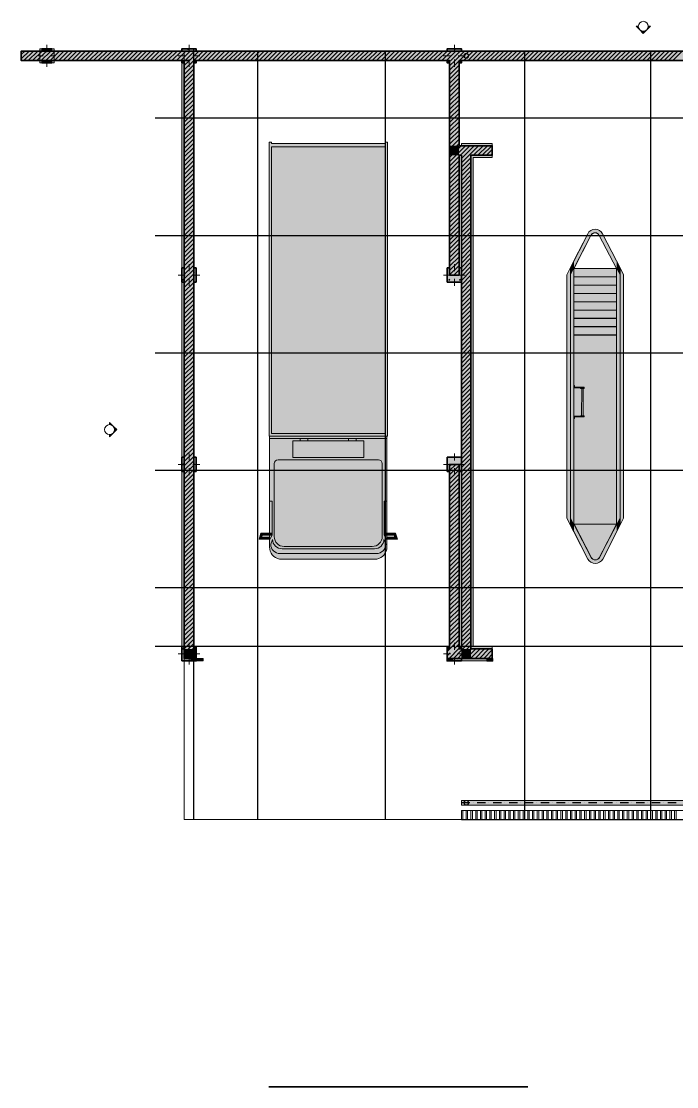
# Model space of a CAD drawing. Header units: inches. Extents: x 7565 to 90684, y 8795 to 31303.
# Drawn here: x 63150 to 76982, y 8795 to 31303 of the extents above; entities that cross this region are included whole.
import ezdxf

# ---------------------------------------------------------------- set-up
doc = ezdxf.new("R2010")
doc.units = ezdxf.units.IN
doc.header["$MEASUREMENT"] = 0
doc.layers.add('A-PlaceMent', color=50, linetype='Continuous')
doc.layers.add('PDF_Marker - Elevation', color=7, linetype='Continuous')
doc.layers.add('PDF_Interior$-$Furniture$', color=7, linetype='Continuous', true_color=0xaaaaaa)
doc.layers.add('PDF_Structural - Bearing', color=7, linetype='Continuous', true_color=0xfe847a)

msp = doc.modelspace()

# ---------------------------------------------------------------- hatches: boundary and pattern name
at = {"layer": 'PDF_Interior$-$Furniture$', "true_color": 0xffffff, "transparency": 33554559}
for points in [[(69628, 28718), (70828, 28718), (70828, 28748), (70878, 28748), (70878, 22538), (68378, 22538), (68378, 28748), (68428, 28748), (68428, 28718)], [(74815, 23558), (75031, 23558), (75031, 23571), (74828, 23571), (74828, 23609), (74815, 23609)], [(74814, 22908), (74826, 22908), (74826, 22946), (75030, 22945), (75030, 22958), (74814, 22958)], [(69628, 22538), (70868, 22538), (70868, 20198), (70864, 20153), (70852, 20109), (70833, 20068), (70807, 20031), (70775, 19999), (70738, 19973), (70697, 19954), (70653, 19942), (70608, 19938), (68648, 19938), (68602, 19942), (68559, 19954), (68518, 19973), (68480, 19999), (68448, 20031), (68422, 20068), (68403, 20109), (68392, 20153), (68388, 20198), (68388, 22538)], [(68448, 20488), (68448, 20448), (68237, 20448), (68223, 20403), (68388, 20403), (68388, 20363), (68168, 20363), (68208, 20488)], [(70808, 20488), (70808, 20448), (71019, 20448), (71033, 20403), (70868, 20403), (70868, 20363), (71088, 20363), (71048, 20488)]]:
    msp.add_hatch(color=7, dxfattribs=at).paths.add_polyline_path(points)
at = {"layer": 'PDF_Marker - Elevation', "transparency": 33554559}
for points in [[(76203, 31122), (76237, 31099), (76278, 31090), (76318, 31099), (76353, 31122), (76278, 31047)], [(65088, 22601), (65111, 22636), (65120, 22676), (65111, 22717), (65088, 22751), (65163, 22676)]]:
    msp.add_hatch(color=256, dxfattribs=at).paths.add_polyline_path(points)
at = {"layer": 'PDF_Structural - Bearing', "true_color": 0xffffff, "transparency": 33554559}
for points in [[(66840, 30723), (66840, 30673), (66690, 30673), (66546, 30673), (66540, 30673), (66540, 30723)], [(72440, 30723), (72440, 30673), (72290, 30673), (72140, 30673), (72140, 30723)], [(66540, 30473), (66540, 30473), (66540, 30423), (66590, 30423), (66590, 26093), (66540, 26093), (66540, 25793), (66590, 25793), (66590, 22093), (66540, 22093), (66540, 21793), (66590, 21793), (66590, 18093), (66540, 18093), (66540, 17843), (66540, 17843)], [(66546, 30473), (66590, 30473), (66590, 30423), (66540, 30423), (66540, 30473)], [(75416, 26815), (75349, 26781), (75327, 26809), (75296, 26828), (75260, 26835), (75224, 26828), (75193, 26809), (75171, 26780), (75104, 26814), (75132, 26854), (75169, 26884), (75213, 26903), (75260, 26910), (75307, 26903), (75351, 26884), (75388, 26854)], [(75416, 26815), (75349, 26781), (75327, 26809), (75296, 26828), (75260, 26835), (75224, 26828), (75193, 26809), (75171, 26780), (75104, 26814), (75132, 26854), (75169, 26884), (75213, 26903), (75260, 26910), (75307, 26903), (75351, 26884), (75388, 26854)], [(72140, 26093), (72190, 26093), (72190, 25943), (72390, 25943), (72390, 26093), (72440, 26093), (72440, 25793), (72140, 25793)], [(72140, 22093), (72440, 22093), (72440, 21793), (72390, 21793), (72390, 21943), (72190, 21943), (72190, 21793), (72140, 21793)], [(74819, 20678), (74819, 20679), (75716, 20679), (75716, 20678), (75346, 19965), (75319, 19939), (75284, 19925), (75246, 19925), (75211, 19939), (75183, 19965)], [(75109, 19943), (75176, 19977), (75198, 19948), (75229, 19929), (75265, 19923), (75301, 19929), (75332, 19948), (75354, 19977), (75421, 19943), (75393, 19904), (75356, 19873), (75312, 19854), (75265, 19848), (75218, 19854), (75174, 19873), (75137, 19903)], [(75109, 19943), (75176, 19977), (75198, 19948), (75229, 19929), (75265, 19923), (75301, 19929), (75332, 19948), (75354, 19977), (75421, 19943), (75393, 19904), (75356, 19873), (75312, 19854), (75265, 19848), (75218, 19854), (75174, 19873), (75137, 19903)], [(66540, 18093), (66590, 18093), (66590, 18043), (66590, 17843), (66790, 17843), (66840, 17843), (66840, 17793), (66540, 17793)]]:
    msp.add_hatch(color=7, dxfattribs=at).paths.add_polyline_path(points)

# ---------------------------------------------------------------- linework, layer by layer
at = {"layer": 'A-PlaceMent'}
for p, q in [((66790, 14443), (66790, 30723)), ((68140, 14443), (68140, 30673)), ((70840, 14443), (70840, 30673)), ((73780, 14431), (73780, 30673)), ((76440, 14431), (76440, 30673)), ((83340, 29253), (65978, 29253)), ((83340, 26773), (65978, 26773)), ((83090, 24293), (65978, 24293)), ((83340, 21813), (65978, 21813)), ((83340, 19333), (65978, 19333)), ((72195, 18414), (72190, 18868)), ((72198, 18141), (72196, 18323)), ((72452, 18211), (72440, 18383)), ((72199, 18093), (65978, 18093)), ((72290, 18093), (72243, 18093)), ((72390, 18093), (72335, 18093)), ((88160, 18093), (72440, 18093)), ((72472, 17943), (72471, 17954))]:
    msp.add_line(p, q, dxfattribs=at)
at = {"layer": 'PDF_Interior$-$Furniture$', "color": 136, "lineweight": 18, "true_color": 0x008080}
for points in [[(72542, 30523), (72567, 30530), (72585, 30548), (72592, 30573), (72585, 30598), (72567, 30617), (72542, 30623), (72517, 30617), (72498, 30598), (72492, 30573), (72498, 30548), (72517, 30530)], [(72542, 30527), (72518, 30533), (72501, 30550), (72495, 30573), (72501, 30597), (72518, 30614), (72542, 30620), (72565, 30614), (72582, 30597), (72588, 30573), (72582, 30550), (72565, 30533)], [(72439, 14841), (72439, 14839), (72439, 14835), (72439, 14828), (72439, 14753), (72439, 14747), (72439, 14743), (72439, 14741), (83339, 14741), (83339, 14743), (83339, 14747), (83339, 14753), (83339, 14828), (83339, 14835), (83339, 14839), (83339, 14841)], [(72541, 14843), (72566, 14837), (72584, 14818), (72591, 14793), (72584, 14768), (72566, 14750), (72541, 14743), (72516, 14750), (72498, 14768), (72491, 14793), (72498, 14818), (72516, 14837)], [(72541, 14840), (72518, 14834), (72500, 14817), (72494, 14793), (72500, 14770), (72518, 14753), (72541, 14747), (72564, 14753), (72581, 14770), (72588, 14793), (72581, 14817), (72564, 14834)]]:
    msp.add_lwpolyline(points, close=True, dxfattribs=at)
at = {"layer": 'PDF_Interior$-$Furniture$', "color": 161, "lineweight": 25, "true_color": 0x40a5ff}
for points in [[(72513, 30573), (72513, 30573)], [(72615, 14791), (72439, 14791)], [(72512, 14793), (72512, 14793)], [(72685, 14791), (72685, 14791)], [(72950, 14791), (72774, 14791)], [(73021, 14791), (73021, 14791)], [(73285, 14791), (73109, 14791)], [(73356, 14791), (73356, 14791)], [(73620, 14791), (73444, 14791)], [(73691, 14791), (73691, 14791)], [(73955, 14791), (73779, 14791)], [(74026, 14791), (74026, 14791)], [(74291, 14791), (74114, 14791)], [(74361, 14791), (74361, 14791)], [(74626, 14791), (74449, 14791)], [(74696, 14791), (74696, 14791)], [(74961, 14791), (74784, 14791)], [(75031, 14791), (75031, 14791)], [(75296, 14791), (75120, 14791)], [(75367, 14791), (75367, 14791)], [(75631, 14791), (75455, 14791)], [(75702, 14791), (75702, 14791)], [(75966, 14791), (75790, 14791)], [(76037, 14791), (76037, 14791)], [(76301, 14791), (76125, 14791)], [(76372, 14791), (76372, 14791)], [(76637, 14791), (76460, 14791)], [(76707, 14791), (76707, 14791)], [(76972, 14791), (76795, 14791)]]:
    msp.add_lwpolyline(points, dxfattribs=at)
at = {"layer": 'PDF_Interior$-$Furniture$', "lineweight": 18}
for points in [[(69628, 28718), (70828, 28718), (70828, 28748), (70878, 28748), (70878, 22538), (68378, 22538), (68378, 28748), (68428, 28748), (68428, 28718)], [(68428, 28648), (68428, 22598), (70828, 22598), (70828, 28648)], [(69628, 22538), (70868, 22538), (70868, 20198), (70864, 20153), (70852, 20109), (70833, 20068), (70807, 20031), (70775, 19999), (70738, 19973), (70697, 19954), (70653, 19942), (70608, 19938), (68648, 19938), (68602, 19942), (68559, 19954), (68518, 19973), (68480, 19999), (68448, 20031), (68422, 20068), (68403, 20109), (68392, 20153), (68388, 20198), (68388, 22538)], [(68878, 22438), (68878, 22088), (70378, 22088), (70378, 22438)], [(68448, 20488), (68448, 20448), (68237, 20448), (68223, 20403), (68388, 20403), (68388, 20363), (68168, 20363), (68208, 20488)], [(70808, 20448), (71019, 20448), (71033, 20403), (70868, 20403), (70868, 20363), (71088, 20363), (71048, 20488), (70808, 20488)]]:
    msp.add_lwpolyline(points, close=True, dxfattribs=at)
at = {"layer": 'PDF_Interior$-$Furniture$', "color": 5, "lineweight": 35}
msp.add_lwpolyline([(72640, 28473), (72640, 18043)], dxfattribs=at)
at = {"layer": 'PDF_Interior$-$Furniture$', "color": 7, "lineweight": 13}
for points in [[(74811, 26078), (75171, 26780), (75193, 26809), (75224, 26828), (75260, 26835), (75296, 26828), (75327, 26809), (75349, 26781), (75711, 26079)], [(75711, 26078), (74811, 26078), (74814, 20678), (75712, 20678)], [(75711, 25903), (74811, 25903)], [(75712, 26079), (75714, 20679)], [(75711, 25728), (74811, 25728)], [(75712, 25553), (74812, 25553)], [(75712, 25378), (74812, 25378)], [(75712, 25203), (74812, 25203)], [(75712, 25028), (74812, 25028)], [(75712, 24853), (74812, 24853)], [(75712, 24678), (74812, 24678)], [(72440, 14631), (90440, 14631), (90440, 14431), (72440, 14431)]]:
    msp.add_lwpolyline(points, dxfattribs=at)
at = {"layer": 'PDF_Interior$-$Furniture$', "color": 39, "lineweight": 13, "true_color": 0x573938}
for points in [[(75031, 23558), (75031, 23571), (74828, 23571), (74828, 23609), (74815, 23609), (74815, 23558)], [(74955, 23545), (75031, 23545), (75031, 23558), (74955, 23558)], [(75007, 22971), (75008, 23545), (74978, 23545), (74977, 22971)], [(74826, 22908), (74826, 22946), (75030, 22945), (75030, 22958), (74814, 22958), (74814, 22908)], [(75030, 22971), (74953, 22971), (74953, 22958), (75030, 22958)]]:
    msp.add_lwpolyline(points, close=True, dxfattribs=at)
at = {"layer": 'PDF_Interior$-$Furniture$', "lineweight": 18}
for points in [[(68388, 22488), (70868, 22488)], [(69038, 22488), (69038, 22438)], [(69198, 22488), (69198, 22438)], [(70058, 22488), (70058, 22438)], [(70218, 22488), (70218, 22438)], [(68388, 21168), (68448, 21168), (68448, 20448), (68388, 20348)], [(70868, 21168), (70808, 21168), (70808, 20448), (70868, 20348)]]:
    msp.add_lwpolyline(points, dxfattribs=at)
for points in [[(68488, 20418, 0.414195), (68698, 20208), (70558, 20208, 0.414285), (70768, 20418), (70768, 21958, 0.414141), (70688, 22038), (69628, 22038), (68568, 22038, 0.41391), (68488, 21958)], [(68413, 20258, 0.414189), (68613, 20058), (70643, 20058, 0.414189), (70843, 20258), (70803, 20358, -0.414189), (70603, 20158), (69628, 20158), (68653, 20158, -0.414189), (68453, 20358)]]:
    msp.add_lwpolyline(points, format="xyb", close=True, dxfattribs=at)
at = {"layer": 'PDF_Interior$-$Furniture$', "color": 8, "lineweight": 15, "true_color": 0x7f7f7f}
for points in [[(72440, 14431), (72440, 14631)], [(72470, 14431), (72470, 14631)], [(72540, 14431), (72540, 14631)], [(72570, 14431), (72570, 14631)], [(72640, 14431), (72640, 14631)], [(72670, 14431), (72670, 14631)], [(72740, 14431), (72740, 14631)], [(72770, 14431), (72770, 14631)], [(72840, 14431), (72840, 14631)], [(72870, 14431), (72870, 14631)], [(72940, 14431), (72940, 14631)], [(72970, 14431), (72970, 14631)], [(73040, 14431), (73040, 14631)], [(73070, 14431), (73070, 14631)], [(73140, 14431), (73140, 14631)], [(73170, 14431), (73170, 14631)], [(73240, 14431), (73240, 14631)], [(73270, 14431), (73270, 14631)], [(73340, 14431), (73340, 14631)], [(73370, 14431), (73370, 14631)], [(73440, 14431), (73440, 14631)], [(73470, 14431), (73470, 14631)], [(73540, 14431), (73540, 14631)], [(73570, 14431), (73570, 14631)], [(73640, 14431), (73640, 14631)], [(73670, 14431), (73670, 14631)], [(73740, 14431), (73740, 14631)], [(73770, 14431), (73770, 14631)], [(73840, 14431), (73840, 14631)], [(73870, 14431), (73870, 14631)], [(73940, 14431), (73940, 14631)], [(73970, 14431), (73970, 14631)], [(74040, 14431), (74040, 14631)], [(74070, 14431), (74070, 14631)], [(74140, 14431), (74140, 14631)], [(74170, 14431), (74170, 14631)], [(74240, 14431), (74240, 14631)], [(74270, 14431), (74270, 14631)], [(74340, 14431), (74340, 14631)], [(74370, 14431), (74370, 14631)], [(74440, 14431), (74440, 14631)], [(74470, 14431), (74470, 14631)], [(74540, 14431), (74540, 14631)], [(74570, 14431), (74570, 14631)], [(74640, 14431), (74640, 14631)], [(74670, 14431), (74670, 14631)], [(74740, 14431), (74740, 14631)], [(74770, 14431), (74770, 14631)], [(74840, 14431), (74840, 14631)], [(74870, 14431), (74870, 14631)], [(74940, 14431), (74940, 14631)], [(74970, 14431), (74970, 14631)], [(75040, 14431), (75040, 14631)], [(75070, 14431), (75070, 14631)], [(75140, 14431), (75140, 14631)], [(75170, 14431), (75170, 14631)], [(75240, 14431), (75240, 14631)], [(75270, 14431), (75270, 14631)], [(75340, 14431), (75340, 14631)], [(75370, 14431), (75370, 14631)], [(75440, 14431), (75440, 14631)], [(75470, 14431), (75470, 14631)], [(75540, 14431), (75540, 14631)], [(75570, 14431), (75570, 14631)], [(75640, 14431), (75640, 14631)], [(75670, 14431), (75670, 14631)], [(75740, 14431), (75740, 14631)], [(75770, 14431), (75770, 14631)], [(75840, 14431), (75840, 14631)], [(75870, 14431), (75870, 14631)], [(75940, 14431), (75940, 14631)], [(75970, 14431), (75970, 14631)], [(76040, 14431), (76040, 14631)], [(76070, 14431), (76070, 14631)], [(76140, 14431), (76140, 14631)], [(76170, 14431), (76170, 14631)], [(76240, 14431), (76240, 14631)], [(76270, 14431), (76270, 14631)], [(76340, 14431), (76340, 14631)], [(76370, 14431), (76370, 14631)], [(76440, 14431), (76440, 14631)], [(76470, 14431), (76470, 14631)], [(76540, 14431), (76540, 14631)], [(76570, 14431), (76570, 14631)], [(76640, 14431), (76640, 14631)], [(76670, 14431), (76670, 14631)], [(76740, 14431), (76740, 14631)], [(76770, 14431), (76770, 14631)], [(76840, 14431), (76840, 14631)], [(76870, 14431), (76870, 14631)], [(76940, 14431), (76940, 14631)], [(76970, 14431), (76970, 14631)]]:
    msp.add_lwpolyline(points, dxfattribs=at)
at = {"layer": 'PDF_Interior$-$Furniture$', "color": 7, "lineweight": 35}
msp.add_lwpolyline([(68373, 8795), (73842, 8795)], dxfattribs=at)
at = {"layer": 'PDF_Interior$-$Furniture$', "color": 7, "lineweight": 0}
for centre, radius in [((72542, 30573), 50), ((72542, 30573), 46.8), ((72541, 14793), 50), ((72541, 14793), 46.8)]:
    msp.add_circle(centre, radius, dxfattribs=at)
at = {"layer": 'PDF_Interior$-$Furniture$', "color": 7, "lineweight": 0, "true_color": 0xffffff, "transparency": 33554559}
for points in [[(74955, 23558), (74955, 23545), (75031, 23558), (75031, 23545)], [(74977, 22971), (75007, 22971), (74978, 23545), (75008, 23545)], [(75030, 22958), (75030, 22971), (74953, 22958), (74953, 22971)], [(83339, 14839), (83339, 14841), (72439, 14841)], [(83339, 14839), (72439, 14841), (72439, 14839)], [(83339, 14835), (83339, 14839), (72439, 14839)], [(83339, 14835), (72439, 14839), (72439, 14835)], [(83339, 14828), (83339, 14835), (72439, 14835)], [(83339, 14828), (72439, 14835), (72439, 14828)], [(83339, 14753), (83339, 14828), (72439, 14828)], [(83339, 14753), (72439, 14828), (72439, 14753)], [(83339, 14747), (83339, 14753), (72439, 14753)], [(83339, 14747), (72439, 14753), (72439, 14747)], [(83339, 14743), (83339, 14747), (72439, 14747)], [(83339, 14743), (72439, 14747), (72439, 14743)], [(83339, 14741), (83339, 14743), (72439, 14743)], [(83339, 14741), (72439, 14743), (72439, 14741)]]:
    msp.add_solid(points, dxfattribs=at)
at = {"layer": 'PDF_Marker - Elevation', "lineweight": 13}
for points in [[(76203, 31122, -0.199011), (76172, 31197), (76128, 31197), (76203, 31122), (76278, 31047), (76353, 31122), (76428, 31197), (76384, 31197, -0.199011), (76353, 31122, -0.198939), (76278, 31090, -0.198939)], [(65088, 22601, -0.199174), (65013, 22570), (65013, 22526), (65088, 22601), (65163, 22676), (65088, 22751), (65013, 22826), (65013, 22782, -0.198786), (65088, 22751, -0.198812), (65120, 22676, -0.19917)]]:
    msp.add_lwpolyline(points, format="xyb", close=True, dxfattribs=at)
at = {"layer": 'PDF_Marker - Elevation', "lineweight": 0}
for centre in [(76278, 31197), (65013, 22676)]:
    msp.add_circle(centre, 106, dxfattribs=at)
at = {"layer": 'PDF_Marker - Elevation', "lineweight": 13}
for centre in [(76278, 31197), (65013, 22676)]:
    msp.add_circle(centre, 106, dxfattribs=at)
at = {"layer": 'PDF_Marker - Elevation', "lineweight": 0, "transparency": 33554559}
for points in [[(76128, 31197), (76172, 31197), (76203, 31122), (76180, 31156)], [(76428, 31197), (76384, 31197), (76353, 31122), (76376, 31156)], [(65013, 22826), (65013, 22782), (65088, 22751), (65054, 22774)], [(65013, 22526), (65013, 22570), (65088, 22601), (65054, 22578)]]:
    msp.add_solid(points, dxfattribs=at)
at = {"layer": 'PDF_Structural - Bearing', "lineweight": 9}
for points in [[(63150, 30511), (63313, 30673)], [(63150, 30603), (63221, 30673)], [(63205, 30473), (63405, 30673)], [(63296, 30473), (63496, 30673)], [(63388, 30473), (63588, 30673)], [(63480, 30473), (63680, 30673)], [(63572, 30473), (63772, 30673)], [(63664, 30473), (63864, 30673)], [(63756, 30473), (63956, 30673)], [(63848, 30473), (64048, 30673)], [(63940, 30473), (64140, 30673)], [(64032, 30473), (64232, 30673)], [(64124, 30473), (64324, 30673)], [(64216, 30473), (64416, 30673)], [(64308, 30473), (64508, 30673)], [(64400, 30473), (64600, 30673)], [(64491, 30473), (64691, 30673)], [(64583, 30473), (64783, 30673)], [(64675, 30473), (64875, 30673)], [(64767, 30473), (64967, 30673)], [(64859, 30473), (65059, 30673)], [(64951, 30473), (65151, 30673)], [(65043, 30473), (65243, 30673)], [(65135, 30473), (65335, 30673)], [(65227, 30473), (65427, 30673)], [(65319, 30473), (65519, 30673)], [(65411, 30473), (65611, 30673)], [(65503, 30473), (65703, 30673)], [(65595, 30473), (65795, 30673)], [(65686, 30473), (65886, 30673)], [(65778, 30473), (65978, 30673)], [(65870, 30473), (66070, 30673)], [(65962, 30473), (66162, 30673)], [(66054, 30473), (66254, 30673)], [(66146, 30473), (66346, 30673)], [(66238, 30473), (66438, 30673)], [(66330, 30473), (66530, 30673)], [(66546, 30597), (66622, 30673), (66422, 30473)], [(66514, 30473), (66690, 30650)], [(66546, 30505), (66714, 30673)], [(66590, 30274), (66790, 30473), (66990, 30673)], [(66590, 30366), (66698, 30473), (66898, 30673)], [(66590, 30458), (66606, 30473), (66806, 30673)], [(66881, 30473), (67081, 30673)], [(66973, 30473), (67173, 30673)], [(67065, 30473), (67265, 30673)], [(67157, 30473), (67357, 30673)], [(67249, 30473), (67449, 30673)], [(67341, 30473), (67541, 30673)], [(67433, 30473), (67633, 30673)], [(67525, 30473), (67725, 30673)], [(67617, 30473), (67817, 30673)], [(67709, 30473), (67909, 30673)], [(67801, 30473), (68001, 30673)], [(67893, 30473), (68093, 30673)], [(67985, 30473), (68185, 30673)], [(68076, 30473), (68276, 30673)], [(68168, 30473), (68368, 30673)], [(68260, 30473), (68460, 30673)], [(68352, 30473), (68552, 30673)], [(68444, 30473), (68644, 30673)], [(68536, 30473), (68736, 30673)], [(68628, 30473), (68828, 30673)], [(68720, 30473), (68920, 30673)], [(68812, 30473), (69012, 30673)], [(68904, 30473), (69104, 30673)], [(68996, 30473), (69196, 30673)], [(69088, 30473), (69288, 30673)], [(69180, 30473), (69380, 30673)], [(69271, 30473), (69471, 30673)], [(69363, 30473), (69563, 30673)], [(69455, 30473), (69655, 30673)], [(69547, 30473), (69747, 30673)], [(69639, 30473), (69839, 30673)], [(69731, 30473), (69931, 30673)], [(69823, 30473), (70023, 30673)], [(69915, 30473), (70115, 30673)], [(70007, 30473), (70207, 30673)], [(70099, 30473), (70299, 30673)], [(70191, 30473), (70391, 30673)], [(70283, 30473), (70483, 30673)], [(70375, 30473), (70575, 30673)], [(70466, 30473), (70666, 30673)], [(70558, 30473), (70758, 30673)], [(70650, 30473), (70850, 30673)], [(70742, 30473), (70942, 30673)], [(70834, 30473), (71034, 30673)], [(70926, 30473), (71126, 30673)], [(71018, 30473), (71218, 30673)], [(71110, 30473), (71310, 30673)], [(71202, 30473), (71402, 30673)], [(71294, 30473), (71494, 30673)], [(71386, 30473), (71586, 30673)], [(71478, 30473), (71678, 30673)], [(71570, 30473), (71770, 30673)], [(71661, 30473), (71861, 30673)], [(71753, 30473), (71953, 30673)], [(71845, 30473), (72045, 30673)], [(71937, 30473), (72137, 30673)], [(72029, 30473), (72229, 30673)], [(72121, 30473), (72290, 30642), (72321, 30673)], [(72190, 30450), (72213, 30473), (72290, 30550), (72413, 30673)], [(72190, 30359), (72305, 30473), (72505, 30673)], [(72397, 30473), (72597, 30673)], [(72489, 30473), (72689, 30673)], [(72581, 30473), (72781, 30673)], [(72673, 30473), (72873, 30673)], [(72765, 30473), (72965, 30673)], [(72857, 30473), (73057, 30673)], [(72948, 30473), (73148, 30673)], [(73040, 30473), (73240, 30673)], [(73132, 30473), (73332, 30673)], [(73224, 30473), (73424, 30673)], [(73316, 30473), (73516, 30673)], [(73408, 30473), (73608, 30673)], [(73500, 30473), (73700, 30673)], [(73592, 30473), (73792, 30673)], [(73684, 30473), (73884, 30673)], [(73776, 30473), (73976, 30673)], [(73868, 30473), (74068, 30673)], [(73960, 30473), (74160, 30673)], [(74052, 30473), (74252, 30673)], [(74143, 30473), (74343, 30673)], [(74235, 30473), (74435, 30673)], [(74327, 30473), (74527, 30673)], [(74419, 30473), (74619, 30673)], [(74511, 30473), (74711, 30673)], [(74603, 30473), (74803, 30673)], [(74695, 30473), (74895, 30673)], [(74787, 30473), (74987, 30673)], [(74879, 30473), (75079, 30673)], [(74971, 30473), (75171, 30673)], [(75063, 30473), (75263, 30673)], [(75155, 30473), (75355, 30673)], [(75247, 30473), (75447, 30673)], [(75338, 30473), (75538, 30673)], [(75430, 30473), (75630, 30673)], [(75522, 30473), (75722, 30673)], [(75614, 30473), (75814, 30673)], [(75706, 30473), (75906, 30673)], [(75798, 30473), (75998, 30673)], [(75890, 30473), (76090, 30673)], [(75982, 30473), (76182, 30673)], [(76074, 30473), (76274, 30673)], [(76166, 30473), (76366, 30673)], [(76258, 30473), (76458, 30673)], [(76350, 30473), (76550, 30673)], [(76442, 30473), (76642, 30673)], [(76533, 30473), (76733, 30673)], [(76625, 30473), (76825, 30673)], [(76717, 30473), (76917, 30673)], [(76809, 30473), (77009, 30673)], [(76901, 30473), (77101, 30673)], [(66606, 30473), (66690, 30558)], [(72190, 30267), (72390, 30467)], [(66590, 30182), (66790, 30382)], [(66590, 30090), (66790, 30290)], [(66590, 29998), (66790, 30198)], [(72190, 30175), (72390, 30375)], [(72190, 30083), (72390, 30283)], [(72190, 29991), (72390, 30191)], [(66590, 29906), (66790, 30106)], [(66590, 29814), (66790, 30014)], [(72190, 29899), (72390, 30099)], [(72190, 29807), (72390, 30007)], [(66590, 29722), (66790, 29922)], [(66590, 29631), (66790, 29831)], [(66590, 29539), (66790, 29739)], [(72190, 29715), (72390, 29915)], [(72190, 29623), (72390, 29823)], [(72190, 29531), (72390, 29731)], [(66590, 29447), (66790, 29647)], [(66590, 29355), (66790, 29555)], [(72190, 29439), (72390, 29639)], [(72190, 29347), (72390, 29547)], [(66590, 29263), (66790, 29463)], [(66590, 29171), (66790, 29371)], [(66590, 29079), (66790, 29279)], [(72190, 29255), (72390, 29455)], [(72190, 29164), (72390, 29364)], [(72190, 29072), (72390, 29272)], [(66590, 28987), (66790, 29187)], [(66590, 28895), (66790, 29095)], [(72190, 28980), (72390, 29180)], [(72190, 28888), (72390, 29088)], [(66590, 28803), (66790, 29003)], [(66590, 28711), (66790, 28911)], [(66590, 28619), (66790, 28819)], [(72190, 28796), (72390, 28996)], [(72190, 28704), (72390, 28904)], [(72390, 28812), (72252, 28673), (72221, 28643), (72190, 28612)], [(66590, 28527), (66790, 28727)], [(66590, 28436), (66790, 28636)], [(72390, 28720), (72343, 28673), (72267, 28597), (72190, 28520)], [(72190, 28428), (72235, 28473), (72313, 28551), (72390, 28628), (72435, 28673)], [(72359, 28505), (72390, 28536), (72527, 28673)], [(72419, 28473), (72619, 28673)], [(72440, 28310), (72603, 28473), (72803, 28673)], [(72440, 28402), (72511, 28473), (72711, 28673)], [(72695, 28473), (72895, 28673)], [(72787, 28473), (72987, 28673)], [(72879, 28473), (73079, 28673)], [(72971, 28473), (73090, 28593)], [(66590, 28344), (66790, 28544)], [(66590, 28252), (66790, 28452)], [(66590, 28160), (66790, 28360)], [(72359, 28505), (72327, 28473), (72190, 28336)], [(72190, 28244), (72390, 28444)], [(72440, 28219), (72640, 28419)], [(73063, 28473), (73090, 28501)], [(66590, 28068), (66790, 28268)], [(66590, 27976), (66790, 28176)], [(72190, 28152), (72390, 28352)], [(72190, 28060), (72390, 28260)], [(72190, 27969), (72390, 28169)], [(72440, 28127), (72640, 28327)], [(72440, 28035), (72640, 28235)], [(72440, 27943), (72640, 28143)], [(66590, 27884), (66790, 28084)], [(66590, 27792), (66790, 27992)], [(72190, 27877), (72390, 28077)], [(72190, 27785), (72390, 27985)], [(72440, 27851), (72640, 28051)], [(72440, 27759), (72640, 27959)], [(66590, 27700), (66790, 27900)], [(66590, 27608), (66790, 27808)], [(66590, 27516), (66790, 27716)], [(72190, 27693), (72390, 27893)], [(72190, 27601), (72390, 27801)], [(72190, 27509), (72390, 27709)], [(72440, 27667), (72640, 27867)], [(72440, 27575), (72640, 27775)], [(66590, 27424), (66790, 27624)], [(66590, 27332), (66790, 27532)], [(72190, 27417), (72390, 27617)], [(72190, 27325), (72390, 27525)], [(72440, 27483), (72640, 27683)], [(72440, 27391), (72640, 27591)], [(72440, 27299), (72640, 27499)], [(66590, 27240), (66790, 27440)], [(66590, 27149), (66790, 27349)], [(66590, 27057), (66790, 27257)], [(72190, 27233), (72390, 27433)], [(72190, 27141), (72390, 27341)], [(72190, 27049), (72390, 27249)], [(72440, 27207), (72640, 27407)], [(72440, 27115), (72640, 27315)], [(66590, 26965), (66790, 27165)], [(66590, 26873), (66790, 27073)], [(72190, 26957), (72390, 27157)], [(72190, 26865), (72390, 27065)], [(72440, 27024), (72640, 27224)], [(72440, 26932), (72640, 27132)], [(72440, 26840), (72640, 27040)], [(66590, 26781), (66790, 26981)], [(66590, 26689), (66790, 26889)], [(66590, 26597), (66790, 26797)], [(72190, 26774), (72390, 26974)], [(72190, 26682), (72390, 26882)], [(72190, 26590), (72390, 26790)], [(72440, 26748), (72640, 26948)], [(72440, 26656), (72640, 26856)], [(66590, 26505), (66790, 26705)], [(66590, 26413), (66790, 26613)], [(72190, 26498), (72390, 26698)], [(72190, 26406), (72390, 26606)], [(72440, 26564), (72640, 26764)], [(72440, 26472), (72640, 26672)], [(72440, 26380), (72640, 26580)], [(66590, 26321), (66790, 26521)], [(66590, 26229), (66790, 26429)], [(66590, 26137), (66790, 26337)], [(72190, 26314), (72390, 26514)], [(72190, 26222), (72390, 26422)], [(72440, 26288), (72640, 26488)], [(72440, 26196), (72640, 26396)], [(66590, 26045), (66790, 26245)], [(66590, 25954), (66790, 26154)], [(72190, 26130), (72390, 26330)], [(72190, 26038), (72390, 26238)], [(72190, 25946), (72390, 26146)], [(72440, 26104), (72640, 26304)], [(72440, 26012), (72640, 26212)], [(72440, 25920), (72640, 26120)], [(66590, 25862), (66790, 26062)], [(66590, 25770), (66790, 25970)], [(72279, 25943), (72390, 26054)], [(72371, 25943), (72390, 25962)], [(72440, 25829), (72640, 26029)], [(72440, 25737), (72640, 25937)], [(66590, 25678), (66790, 25878)], [(66590, 25586), (66790, 25786)], [(66590, 25494), (66790, 25694)], [(72440, 25645), (72640, 25845)], [(72440, 25553), (72640, 25753)], [(72440, 25461), (72640, 25661)], [(66590, 25402), (66790, 25602)], [(66590, 25310), (66790, 25510)], [(72440, 25369), (72640, 25569)], [(72440, 25277), (72640, 25477)], [(66590, 25218), (66790, 25418)], [(66590, 25126), (66790, 25326)], [(66590, 25034), (66790, 25234)], [(72440, 25185), (72640, 25385)], [(72440, 25093), (72640, 25293)], [(66590, 24942), (66790, 25142)], [(66590, 24850), (66790, 25050)], [(72440, 25001), (72640, 25201)], [(72440, 24909), (72640, 25109)], [(72440, 24817), (72640, 25017)], [(66590, 24759), (66790, 24959)], [(66590, 24667), (66790, 24867)], [(66590, 24575), (66790, 24775)], [(72440, 24725), (72640, 24925)], [(72440, 24633), (72640, 24833)], [(66590, 24483), (66790, 24683)], [(66590, 24391), (66790, 24591)], [(72440, 24542), (72640, 24742)], [(72440, 24450), (72640, 24650)], [(72440, 24358), (72640, 24558)], [(66590, 24299), (66790, 24499)], [(66590, 24207), (66790, 24407)], [(66590, 24115), (66790, 24315)], [(72440, 24266), (72640, 24466)], [(72440, 24174), (72640, 24374)], [(66590, 24023), (66790, 24223)], [(66590, 23931), (66790, 24131)], [(72440, 24082), (72640, 24282)], [(72440, 23990), (72640, 24190)], [(72440, 23898), (72640, 24098)], [(66590, 23839), (66790, 24039)], [(66590, 23747), (66790, 23947)], [(72440, 23806), (72640, 24006)], [(72440, 23714), (72640, 23914)], [(66590, 23655), (66790, 23855)], [(66590, 23564), (66790, 23764)], [(66590, 23472), (66790, 23672)], [(72440, 23622), (72640, 23822)], [(72440, 23530), (72640, 23730)], [(72440, 23438), (72640, 23638)], [(66590, 23380), (66790, 23580)], [(66590, 23288), (66790, 23488)], [(72440, 23347), (72640, 23547)], [(72440, 23255), (72640, 23455)], [(66590, 23196), (66790, 23396)], [(66590, 23104), (66790, 23304)], [(66590, 23012), (66790, 23212)], [(72440, 23163), (72640, 23363)], [(72440, 23071), (72640, 23271)], [(66590, 22920), (66790, 23120)], [(66590, 22828), (66790, 23028)], [(72440, 22979), (72640, 23179)], [(72440, 22887), (72640, 23087)], [(72440, 22795), (72640, 22995)], [(66590, 22736), (66790, 22936)], [(66590, 22644), (66790, 22844)], [(66590, 22552), (66790, 22752)], [(72440, 22703), (72640, 22903)], [(72440, 22611), (72640, 22811)], [(66590, 22460), (66790, 22660)], [(66590, 22369), (66790, 22569)], [(72440, 22519), (72640, 22719)], [(72440, 22427), (72640, 22627)], [(72440, 22335), (72640, 22535)], [(66590, 22277), (66790, 22477)], [(66590, 22185), (66790, 22385)], [(66590, 22093), (66790, 22293)], [(72440, 22243), (72640, 22443)], [(72440, 22152), (72640, 22352)], [(66590, 22001), (66790, 22201)], [(66590, 21909), (66790, 22109)], [(72440, 22060), (72640, 22260)], [(72440, 21968), (72640, 22168)], [(72440, 21876), (72640, 22076)], [(66590, 21817), (66790, 22017)], [(66590, 21725), (66790, 21925)], [(66590, 21633), (66790, 21833)], [(72190, 21810), (72324, 21943)], [(72190, 21902), (72232, 21943)], [(72190, 21718), (72390, 21918)], [(72440, 21784), (72640, 21984)], [(72440, 21692), (72640, 21892)], [(66590, 21541), (66790, 21741)], [(66590, 21449), (66790, 21649)], [(72190, 21626), (72390, 21826)], [(72190, 21534), (72390, 21734)], [(72190, 21442), (72390, 21642)], [(72440, 21600), (72640, 21800)], [(72440, 21508), (72640, 21708)], [(72440, 21416), (72640, 21616)], [(66590, 21357), (66790, 21557)], [(66590, 21265), (66790, 21465)], [(72190, 21350), (72390, 21550)], [(72190, 21258), (72390, 21458)], [(72440, 21324), (72640, 21524)], [(72440, 21232), (72640, 21432)], [(66590, 21174), (66790, 21374)], [(66590, 21082), (66790, 21282)], [(66590, 20990), (66790, 21190)], [(72190, 21166), (72390, 21366)], [(72190, 21074), (72390, 21274)], [(72190, 20982), (72390, 21182)], [(72440, 21140), (72640, 21340)], [(72440, 21048), (72640, 21248)], [(66590, 20898), (66790, 21098)], [(66590, 20806), (66790, 21006)], [(72190, 20890), (72390, 21090)], [(72190, 20798), (72390, 20998)], [(72440, 20957), (72640, 21157)], [(72440, 20865), (72640, 21065)], [(72440, 20773), (72640, 20973)], [(66590, 20714), (66790, 20914)], [(66590, 20622), (66790, 20822)], [(66590, 20530), (66790, 20730)], [(72190, 20707), (72390, 20907)], [(72190, 20615), (72390, 20815)], [(72190, 20523), (72390, 20723)], [(72440, 20681), (72640, 20881)], [(72440, 20589), (72640, 20789)], [(66590, 20438), (66790, 20638)], [(66590, 20346), (66790, 20546)], [(72190, 20431), (72390, 20631)], [(72190, 20339), (72390, 20539)], [(72440, 20497), (72640, 20697)], [(72440, 20405), (72640, 20605)], [(72440, 20313), (72640, 20513)], [(66590, 20254), (66790, 20454)], [(66590, 20162), (66790, 20362)], [(66590, 20070), (66790, 20270)], [(72190, 20247), (72390, 20447)], [(72190, 20155), (72390, 20355)], [(72190, 20063), (72390, 20263)], [(72440, 20221), (72640, 20421)], [(72440, 20129), (72640, 20329)], [(66590, 19979), (66790, 20179)], [(66590, 19887), (66790, 20087)], [(72190, 19971), (72390, 20171)], [(72190, 19879), (72390, 20079)], [(72440, 20037), (72640, 20237)], [(72440, 19945), (72640, 20145)], [(72440, 19853), (72640, 20053)], [(66590, 19795), (66790, 19995)], [(66590, 19703), (66790, 19903)], [(66590, 19611), (66790, 19811)], [(72190, 19787), (72390, 19987)], [(72190, 19695), (72390, 19895)], [(72440, 19762), (72640, 19962)], [(72440, 19670), (72640, 19870)], [(66590, 19519), (66790, 19719)], [(66590, 19427), (66790, 19627)], [(72190, 19603), (72390, 19803)], [(72190, 19512), (72390, 19712)], [(72190, 19420), (72390, 19620)], [(72440, 19578), (72640, 19778)], [(72440, 19486), (72640, 19686)], [(72440, 19394), (72640, 19594)], [(66590, 19335), (66790, 19535)], [(66590, 19243), (66790, 19443)], [(72190, 19328), (72390, 19528)], [(72190, 19236), (72390, 19436)], [(72440, 19302), (72640, 19502)], [(72440, 19210), (72640, 19410)], [(66590, 19151), (66790, 19351)], [(66590, 19059), (66790, 19259)], [(66590, 18967), (66790, 19167)], [(72190, 19144), (72390, 19344)], [(72190, 19052), (72390, 19252)], [(72190, 18960), (72390, 19160)], [(72440, 19118), (72640, 19318)], [(72440, 19026), (72640, 19226)], [(72440, 18934), (72640, 19134)], [(66590, 18875), (66790, 19075)], [(66590, 18783), (66790, 18983)], [(72190, 18868), (72390, 19068)], [(72190, 18776), (72390, 18976)], [(72440, 18842), (72640, 19042)], [(72440, 18750), (72640, 18950)], [(66590, 18692), (66790, 18892)], [(66590, 18600), (66790, 18800)], [(66590, 18508), (66790, 18708)], [(72190, 18684), (72390, 18884)], [(72190, 18592), (72390, 18792)], [(72190, 18500), (72390, 18700)], [(72440, 18658), (72640, 18858)], [(72440, 18567), (72640, 18767)], [(66590, 18416), (66790, 18616)], [(66590, 18324), (66790, 18524)], [(72190, 18408), (72390, 18608)], [(72190, 18317), (72390, 18517)], [(72440, 18475), (72640, 18675)], [(72440, 18383), (72640, 18583)], [(72440, 18291), (72640, 18491)], [(66590, 18232), (66790, 18432)], [(66590, 18140), (66790, 18340)], [(66590, 18048), (66790, 18248)], [(72140, 17991), (72193, 18043), (72390, 18241)], [(72190, 18225), (72390, 18425)], [(72190, 18133), (72390, 18333)], [(72440, 18199), (72640, 18399)], [(72440, 18107), (72640, 18307)], [(66590, 17956), (66677, 18043), (66790, 18156)], [(66590, 17864), (66769, 18043), (66790, 18064)], [(66661, 17843), (66790, 17972), (66840, 18022)], [(72177, 17843), (72377, 18043), (72390, 18057)], [(72640, 18215), (72469, 18043), (72454, 18029), (72440, 18015), (72269, 17843)], [(72290, 18049), (72390, 18149)], [(72640, 18123), (72560, 18043), (72500, 17983), (72440, 17923), (72360, 17843)], [(72652, 18043), (72640, 18031), (72546, 17937), (72452, 17843)], [(72744, 18043), (72640, 17939), (72592, 17891), (72544, 17843)], [(72836, 18043), (72640, 17847), (72638, 17845), (72636, 17843)], [(72728, 17843), (72928, 18043)], [(72820, 17843), (73020, 18043)], [(72912, 17843), (73090, 18022)], [(66753, 17843), (66790, 17880), (66840, 17930)], [(72140, 17899), (72200, 17959)], [(73004, 17843), (73090, 17930)]]:
    msp.add_lwpolyline(points, dxfattribs=at)
at = {"layer": 'PDF_Structural - Bearing', "color": 7, "lineweight": 35}
for points in [[(66690, 30673), (63150, 30673), (63150, 30473), (66690, 30473)], [(66546, 30673), (72290, 30673), (83340, 30673), (83340, 30473), (83340, 28673), (84015, 28673), (84015, 28573), (84015, 28523), (84015, 28473), (83340, 28473), (83340, 28118), (83290, 28118), (83240, 28118), (83140, 28118), (83140, 28473), (82690, 28473), (82690, 28673)], [(66546, 30473), (66590, 30473), (66590, 18043), (66590, 17843), (66840, 17843), (66840, 18043), (66790, 18043), (66790, 30473), (72190, 30473), (72190, 28673), (72190, 28473), (72190, 25943), (72390, 25943), (72390, 28473), (72440, 28473), (72440, 18043), (72390, 18043), (72390, 21943), (72190, 21943), (72190, 18043), (72140, 18043), (72140, 17843), (72640, 17843), (73090, 17843), (73090, 18043)], [(73090, 17843), (73090, 18043), (72640, 18043), (72640, 28473), (73090, 28473), (73090, 28673), (72390, 28673), (72390, 30473), (83140, 30473), (83140, 28673), (82690, 28673), (82690, 28473)], [(73090, 28473), (73090, 28673)], [(66840, 18043), (66840, 17843)], [(72140, 18043), (72140, 17843)]]:
    msp.add_lwpolyline(points, dxfattribs=at)
at = {"layer": 'PDF_Structural - Bearing', "color": 123, "lineweight": 18, "true_color": 0x71cebe}
for points in [[(63540, 30423), (63840, 30423), (63840, 30723), (63540, 30723)], [(66590, 17843), (66590, 14443), (83340, 14443), (83340, 17843), (88110, 17843), (88110, 28673), (83340, 28673), (83340, 30673), (72440, 30673), (66590, 30673)], [(74811, 25904), (75711, 25904), (75711, 26080), (74811, 26080)], [(74811, 25728), (75711, 25728), (75711, 25904), (74811, 25904)], [(75711, 20678), (75711, 26079), (74814, 26079), (74814, 20678)], [(74811, 25553), (75711, 25553), (75711, 25729), (74811, 25729)], [(74811, 25377), (75711, 25377), (75711, 25553), (74811, 25553)], [(74811, 25199), (75711, 25199), (75711, 25375), (74811, 25375)], [(74811, 25024), (75711, 25024), (75711, 25200), (74811, 25200)], [(74811, 24849), (75711, 24849), (75711, 25024), (74811, 25024)], [(74811, 24673), (75711, 24673), (75711, 24849), (74811, 24849)], [(74814, 20678), (75712, 20678), (75712, 24678), (74814, 24678)], [(74819, 20678), (74819, 20679), (75716, 20679), (75716, 20678), (75346, 19965), (75319, 19939), (75284, 19925), (75246, 19925), (75211, 19939), (75183, 19965)]]:
    msp.add_lwpolyline(points, close=True, dxfattribs=at)
at = {"layer": 'PDF_Structural - Bearing', "color": 14, "lineweight": 35, "true_color": 0xa80f02}
for points in [[(63790, 30673), (63790, 30723), (63590, 30723), (63590, 30673)], [(66840, 30673), (66840, 30723), (66540, 30723), (66540, 30673)], [(72440, 30673), (72440, 30723), (72140, 30723), (72140, 30673)], [(63590, 30473), (63590, 30423), (63790, 30423), (63790, 30473)], [(66540, 30473), (66540, 30423), (66590, 30423)], [(66790, 30423), (66840, 30423), (66840, 30473)], [(72140, 30473), (72140, 30423), (72190, 30423)], [(72390, 30423), (72440, 30423), (72440, 30473)], [(66590, 26093), (66540, 26093), (66540, 25793), (66590, 25793)], [(66790, 25793), (66840, 25793), (66840, 26093), (66790, 26093)], [(72190, 26093), (72140, 26093), (72140, 25793), (72440, 25793)], [(72440, 26093), (72390, 26093)], [(66590, 22093), (66540, 22093), (66540, 21793), (66590, 21793)], [(66790, 21793), (66840, 21793), (66840, 22093), (66790, 22093)], [(72440, 22093), (72140, 22093), (72140, 21793), (72190, 21793)], [(72390, 21793), (72440, 21793)], [(66590, 18093), (66540, 18093), (66540, 17793), (66840, 17793), (66840, 17843)], [(66840, 18043), (66840, 18093), (66790, 18093)], [(72190, 18093), (72140, 18093), (72140, 18043)], [(72440, 18093), (72390, 18093)], [(72140, 17843), (72140, 17793), (72440, 17793), (72440, 17843)]]:
    msp.add_lwpolyline(points, dxfattribs=at)
at = {"layer": 'PDF_Structural - Bearing', "color": 85, "lineweight": 9, "true_color": 0x68b353}
for points in [[(63658, 30721), (63658, 30721)], [(63673, 30709), (63673, 30709)], [(63744, 30723), (63733, 30705), (63757, 30705), (63747, 30723)], [(63733, 30721), (63733, 30721)], [(66672, 30723), (66682, 30705), (66658, 30705), (66669, 30723)], [(72297, 30723), (72307, 30705), (72283, 30705), (72294, 30723)], [(63633, 30457), (63633, 30457)], [(63726, 30443), (63726, 30443)], [(66815, 30457), (66815, 30457)], [(72423, 30443), (72423, 30443)], [(66546, 26071), (66546, 26071)], [(66546, 25996), (66546, 25996)], [(66546, 25921), (66546, 25921)], [(66550, 26055), (66550, 26055)], [(66815, 26002), (66815, 26002)], [(66546, 25846), (66546, 25846)], [(66550, 25843), (66550, 25843)], [(66590, 25883), (66590, 25883)], [(66790, 25833), (66795, 25833), (66790, 25841)], [(66802, 25883), (66802, 25883)], [(66590, 22064), (66590, 22064)], [(66802, 22064), (66802, 22064)], [(66546, 22021), (66546, 22021)], [(66546, 21946), (66546, 21946)], [(66546, 21871), (66546, 21871)], [(66550, 22024), (66550, 22024)], [(66590, 21852), (66590, 21852)], [(66790, 21936), (66795, 21936), (66790, 21944)], [(66802, 21852), (66802, 21852)], [(66815, 21971), (66815, 21971)], [(72190, 21936), (72171, 21936), (72183, 21957), (72191, 21943)], [(66546, 21796), (66546, 21796)], [(66550, 21812), (66550, 21812)], [(66792, 18043), (66790, 18047)], [(72171, 18046), (72171, 18046)], [(72173, 18043), (72183, 18060), (72190, 18047)], [(72398, 18043), (72408, 18060), (72417, 18043)], [(72437, 18047), (72437, 18047)], [(72171, 17821), (72171, 17821)], [(72225, 17835), (72225, 17835)], [(72283, 17821), (72283, 17821)], [(72317, 17822), (72317, 17822)], [(72358, 17821), (72358, 17821)], [(72437, 17835), (72437, 17835)]]:
    msp.add_lwpolyline(points, dxfattribs=at)
at = {"layer": 'PDF_Structural - Bearing', "color": 1, "lineweight": 0}
for points in [[(63690, 30653), (63690, 30803)], [(66690, 30653), (66690, 30803)], [(72290, 30653), (72290, 30803)], [(63610, 30573), (63510, 30573)], [(63690, 30573), (63690, 30573)], [(63690, 30493), (63690, 30343)], [(63770, 30573), (63870, 30573)], [(66610, 30573), (66460, 30573)], [(66690, 30573), (66690, 30573)], [(66690, 30493), (66690, 30343)], [(66770, 30573), (66920, 30573)], [(72210, 30573), (72060, 30573)], [(72290, 30573), (72290, 30573)], [(72290, 30493), (72290, 30343)], [(72370, 30573), (72520, 30573)], [(66690, 26023), (66690, 26173)], [(72290, 26023), (72290, 26173)], [(66610, 25943), (66460, 25943)], [(66690, 25943), (66690, 25943)], [(66770, 25943), (66920, 25943)], [(72210, 25943), (72060, 25943)], [(72290, 25943), (72290, 25943)], [(72370, 25943), (72520, 25943)], [(66690, 25863), (66690, 25713)], [(72290, 25863), (72290, 25713)], [(66690, 22023), (66690, 22173)], [(72290, 22023), (72290, 22173)], [(66610, 21943), (66460, 21943)], [(66690, 21943), (66690, 21943)], [(66690, 21863), (66690, 21713)], [(66770, 21943), (66920, 21943)], [(72210, 21943), (72060, 21943)], [(72290, 21943), (72290, 21943)], [(72290, 21863), (72290, 21713)], [(72370, 21943), (72520, 21943)], [(66690, 18023), (66690, 18173)], [(72290, 18023), (72290, 18173)], [(66610, 17943), (66460, 17943)], [(66690, 17943), (66690, 17943)], [(66690, 17863), (66690, 17713)], [(66770, 17943), (66920, 17943)], [(72210, 17943), (72060, 17943)], [(72290, 17943), (72290, 17943)], [(72290, 17863), (72290, 17713)], [(72370, 17943), (72472, 17943)]]:
    msp.add_lwpolyline(points, dxfattribs=at)
at = {"layer": 'PDF_Structural - Bearing', "color": 251, "lineweight": 18, "true_color": 0x6a6a6a}
for points in [[(66590, 30673), (66540, 30673)], [(66540, 30473), (66540, 17793), (66540, 17793)], [(66590, 26093), (66590, 30423)], [(66590, 22093), (66590, 25793)], [(66590, 18093), (66590, 21793)], [(66840, 17793), (66990, 17793), (66990, 17843), (66840, 17843)], [(72440, 17793), (73090, 17793), (73090, 17843), (72544, 17843)], [(72479, 17843), (72440, 17843)]]:
    msp.add_lwpolyline(points, dxfattribs=at)
for points in [[(72440, 28673), (73090, 28673), (73090, 28723), (72440, 28723)], [(72690, 28423), (73090, 28423), (73090, 28473), (72690, 28473), (72640, 28473), (72640, 18093), (72640, 18043), (73090, 18043), (73090, 18093), (72690, 18093)], [(74738, 20827), (74738, 20663), (75109, 19943), (74814, 20515), (74664, 20806), (74664, 25950), (74814, 26245), (75104, 26814), (74738, 26094), (74738, 25929)], [(75861, 25952), (75861, 20808), (75711, 20513), (75421, 19943), (75788, 20663), (75788, 20829), (75788, 26095), (75713, 26240), (75416, 26815), (75711, 26243)], [(74814, 26079), (74814, 20678), (75176, 19977), (74813, 20681), (74813, 26076), (75171, 26780)], [(75711, 26079), (75349, 26781), (75713, 26077), (75713, 20681), (75354, 19977), (75711, 20678)]]:
    msp.add_lwpolyline(points, close=True, dxfattribs=at)
for points in [[(75416, 26815, 0.28065), (75260, 26910, 0.281403), (75104, 26814, -0.281403), (75260, 26910, -0.28065)], [(75349, 26781, 0.2805), (75260, 26835, 0.281162), (75171, 26780, -0.281162), (75260, 26835, -0.2805)], [(75109, 19943, 0.280818), (75265, 19848, 0.281268), (75421, 19943, -0.281268), (75265, 19848, -0.280818)], [(75176, 19977, 0.28086), (75265, 19923, 0.281346), (75354, 19977, -0.281346), (75265, 19923, -0.28086)]]:
    msp.add_lwpolyline(points, format="xyb", close=True, dxfattribs=at)
at = {"layer": 'PDF_Structural - Bearing', "color": 85, "lineweight": 9, "true_color": 0x68b353}
for points in [[(66558, 25854), (66546, 25833), (66570, 25833)], [(72195, 25833), (72171, 25833), (72183, 25854)], [(72420, 25833), (72396, 25833), (72408, 25854)], [(66558, 21957), (66546, 21936), (66570, 21936)], [(72420, 21936), (72396, 21936), (72408, 21957)], [(66570, 18039), (66546, 18039), (66558, 18060)]]:
    msp.add_lwpolyline(points, close=True, dxfattribs=at)
at = {"layer": 'PDF_Structural - Bearing', "color": 30, "lineweight": 20, "true_color": 0xff6600}
for points in [[(66850, 17843), (66850, 17783), (66725, 17783), (66725, 17843)], [(72130, 17843), (72130, 17783), (72255, 17783), (72255, 17843)], [(73100, 17843), (73100, 17783), (72975, 17783), (72975, 17843)]]:
    msp.add_lwpolyline(points, close=True, dxfattribs=at)
at = {"layer": 'PDF_Structural - Bearing', "color": 7, "lineweight": 0, "true_color": 0xffffff, "transparency": 33554559}
for points in [[(63150, 30473), (63150, 30673), (66690, 30473), (66690, 30673)], [(63540, 30423), (63540, 30723), (63840, 30423), (63840, 30723)], [(63590, 30723), (63790, 30723), (63590, 30673), (63790, 30673)], [(66546, 30473), (66546, 30673), (72290, 30473), (72290, 30673)], [(83140, 30673), (83140, 30473), (72290, 30673), (72290, 30473)], [(63590, 30423), (63590, 30473), (63790, 30423), (63790, 30473)], [(66790, 18043), (66590, 18043), (66790, 30473), (66590, 30473)], [(66790, 30423), (66790, 30473), (66840, 30423), (66840, 30473)], [(72140, 30423), (72140, 30473), (72190, 30423), (72190, 30473)], [(72390, 28673), (72190, 28673), (72390, 30473), (72190, 30473)], [(72440, 30473), (72440, 30423), (72390, 30473), (72390, 30423)], [(72390, 28673), (72390, 28473), (72190, 28673)], [(72390, 28473), (72190, 28473), (72190, 28673)], [(72390, 28473), (72390, 28673), (73090, 28473), (73090, 28673)], [(72440, 28673), (72440, 28723), (73090, 28673), (73090, 28723)], [(72190, 28473), (72390, 28473), (72190, 25943), (72390, 25943)], [(72640, 18043), (72440, 18043), (72640, 28473), (72440, 28473)], [(72690, 18093), (72640, 18093), (72690, 28473), (72640, 28473)], [(73090, 28473), (73090, 28423), (72690, 28473), (72690, 28423)], [(74813, 26076), (74813, 26242), (75171, 26780), (75104, 26814)], [(74814, 26079), (74814, 26245), (75171, 26780), (75104, 26814)], [(75713, 26240), (75713, 26077), (75416, 26815), (75349, 26781)], [(75711, 26243), (75711, 26079), (75416, 26815), (75349, 26781)], [(74664, 25950), (74814, 26245), (74814, 26079)], [(74738, 26094), (74813, 26242), (74813, 26076)], [(75711, 26243), (75861, 25952), (75711, 26079)], [(75713, 26240), (75788, 26095), (75713, 26077)], [(66540, 25793), (66540, 26093), (66590, 25793), (66590, 26093)], [(66790, 25793), (66790, 26093), (66840, 25793), (66840, 26093)], [(74664, 25785), (74814, 26079), (74664, 20970), (74814, 20678)], [(74664, 25785), (74664, 25950), (74814, 26079)], [(74738, 25929), (74738, 26094), (74813, 26076)], [(74738, 25929), (74813, 26076), (74738, 20827), (74813, 20681)], [(74811, 25904), (74811, 26080), (75711, 25904), (75711, 26080)], [(74811, 25728), (74811, 25904), (75711, 25728), (75711, 25904)], [(75711, 26079), (75861, 25952), (75861, 25789)], [(75861, 20973), (75711, 20678), (75861, 25789), (75711, 26079)], [(75713, 26077), (75788, 26095), (75788, 25931)], [(75788, 20829), (75713, 20681), (75788, 25931), (75713, 26077)], [(74811, 25553), (74811, 25729), (75711, 25553), (75711, 25729)], [(74811, 25377), (74811, 25553), (75711, 25377), (75711, 25553)], [(74811, 25199), (74811, 25375), (75711, 25199), (75711, 25375)], [(74811, 25024), (74811, 25200), (75711, 25024), (75711, 25200)], [(74811, 24849), (74811, 25024), (75711, 24849), (75711, 25024)], [(74811, 24673), (74811, 24849), (75711, 24673), (75711, 24849)], [(74814, 20678), (74814, 24678), (75712, 20678), (75712, 24678)], [(66540, 21793), (66540, 22093), (66590, 21793), (66590, 22093)], [(66790, 21793), (66790, 22093), (66840, 21793), (66840, 22093)], [(72190, 21943), (72390, 21943), (72190, 18043), (72390, 18043)], [(74814, 20678), (74664, 20806), (74664, 20970)], [(75861, 20973), (75861, 20808), (75711, 20678)], [(74814, 20678), (74814, 20515), (74664, 20806)], [(74813, 20681), (74738, 20663), (74738, 20827)], [(75711, 20678), (75861, 20808), (75711, 20513)], [(75788, 20829), (75788, 20663), (75713, 20681)], [(74813, 20681), (74813, 20518), (74738, 20663)], [(74813, 20518), (74813, 20681), (75109, 19943), (75176, 19977)], [(74814, 20515), (74814, 20678), (75109, 19943), (75176, 19977)], [(75713, 20681), (75713, 20516), (75354, 19977), (75421, 19943)], [(75711, 20678), (75711, 20513), (75354, 19977), (75421, 19943)], [(75713, 20681), (75788, 20663), (75713, 20516)], [(66790, 18043), (66790, 17843), (66590, 17843)], [(66590, 18043), (66790, 18043), (66590, 17843)], [(66790, 18043), (66790, 18093), (66840, 18043), (66840, 18093)], [(66790, 17843), (66790, 18043), (66840, 17843), (66840, 18043)], [(72140, 18043), (72140, 18093), (72190, 18043), (72190, 18093)], [(72140, 18043), (72440, 18043), (72140, 17843), (72440, 17843)], [(72390, 18043), (72390, 18093), (72440, 18043), (72440, 18093)], [(72440, 18043), (72640, 17843), (72440, 17843)], [(72640, 18043), (72640, 17843), (72440, 18043)], [(73090, 18093), (73090, 18043), (72640, 18093), (72640, 18043)], [(72640, 18043), (73090, 18043), (72640, 17843), (73090, 17843)], [(66540, 17793), (66540, 17843), (66540, 17794), (66540, 17843)], [(66540, 17794), (66540, 17793), (66540, 17793)], [(66850, 17843), (66725, 17843), (66850, 17783), (66725, 17783)], [(66840, 17793), (66840, 17843), (66990, 17793), (66990, 17843)], [(72130, 17843), (72130, 17783), (72255, 17843), (72255, 17783)], [(72140, 17793), (72140, 17843), (72440, 17793), (72440, 17843)], [(72440, 17793), (72440, 17843), (73090, 17793), (73090, 17843)], [(73100, 17843), (72975, 17843), (73100, 17783), (72975, 17783)]]:
    msp.add_solid(points, dxfattribs=at)

doc.saveas('drawing.dxf')
